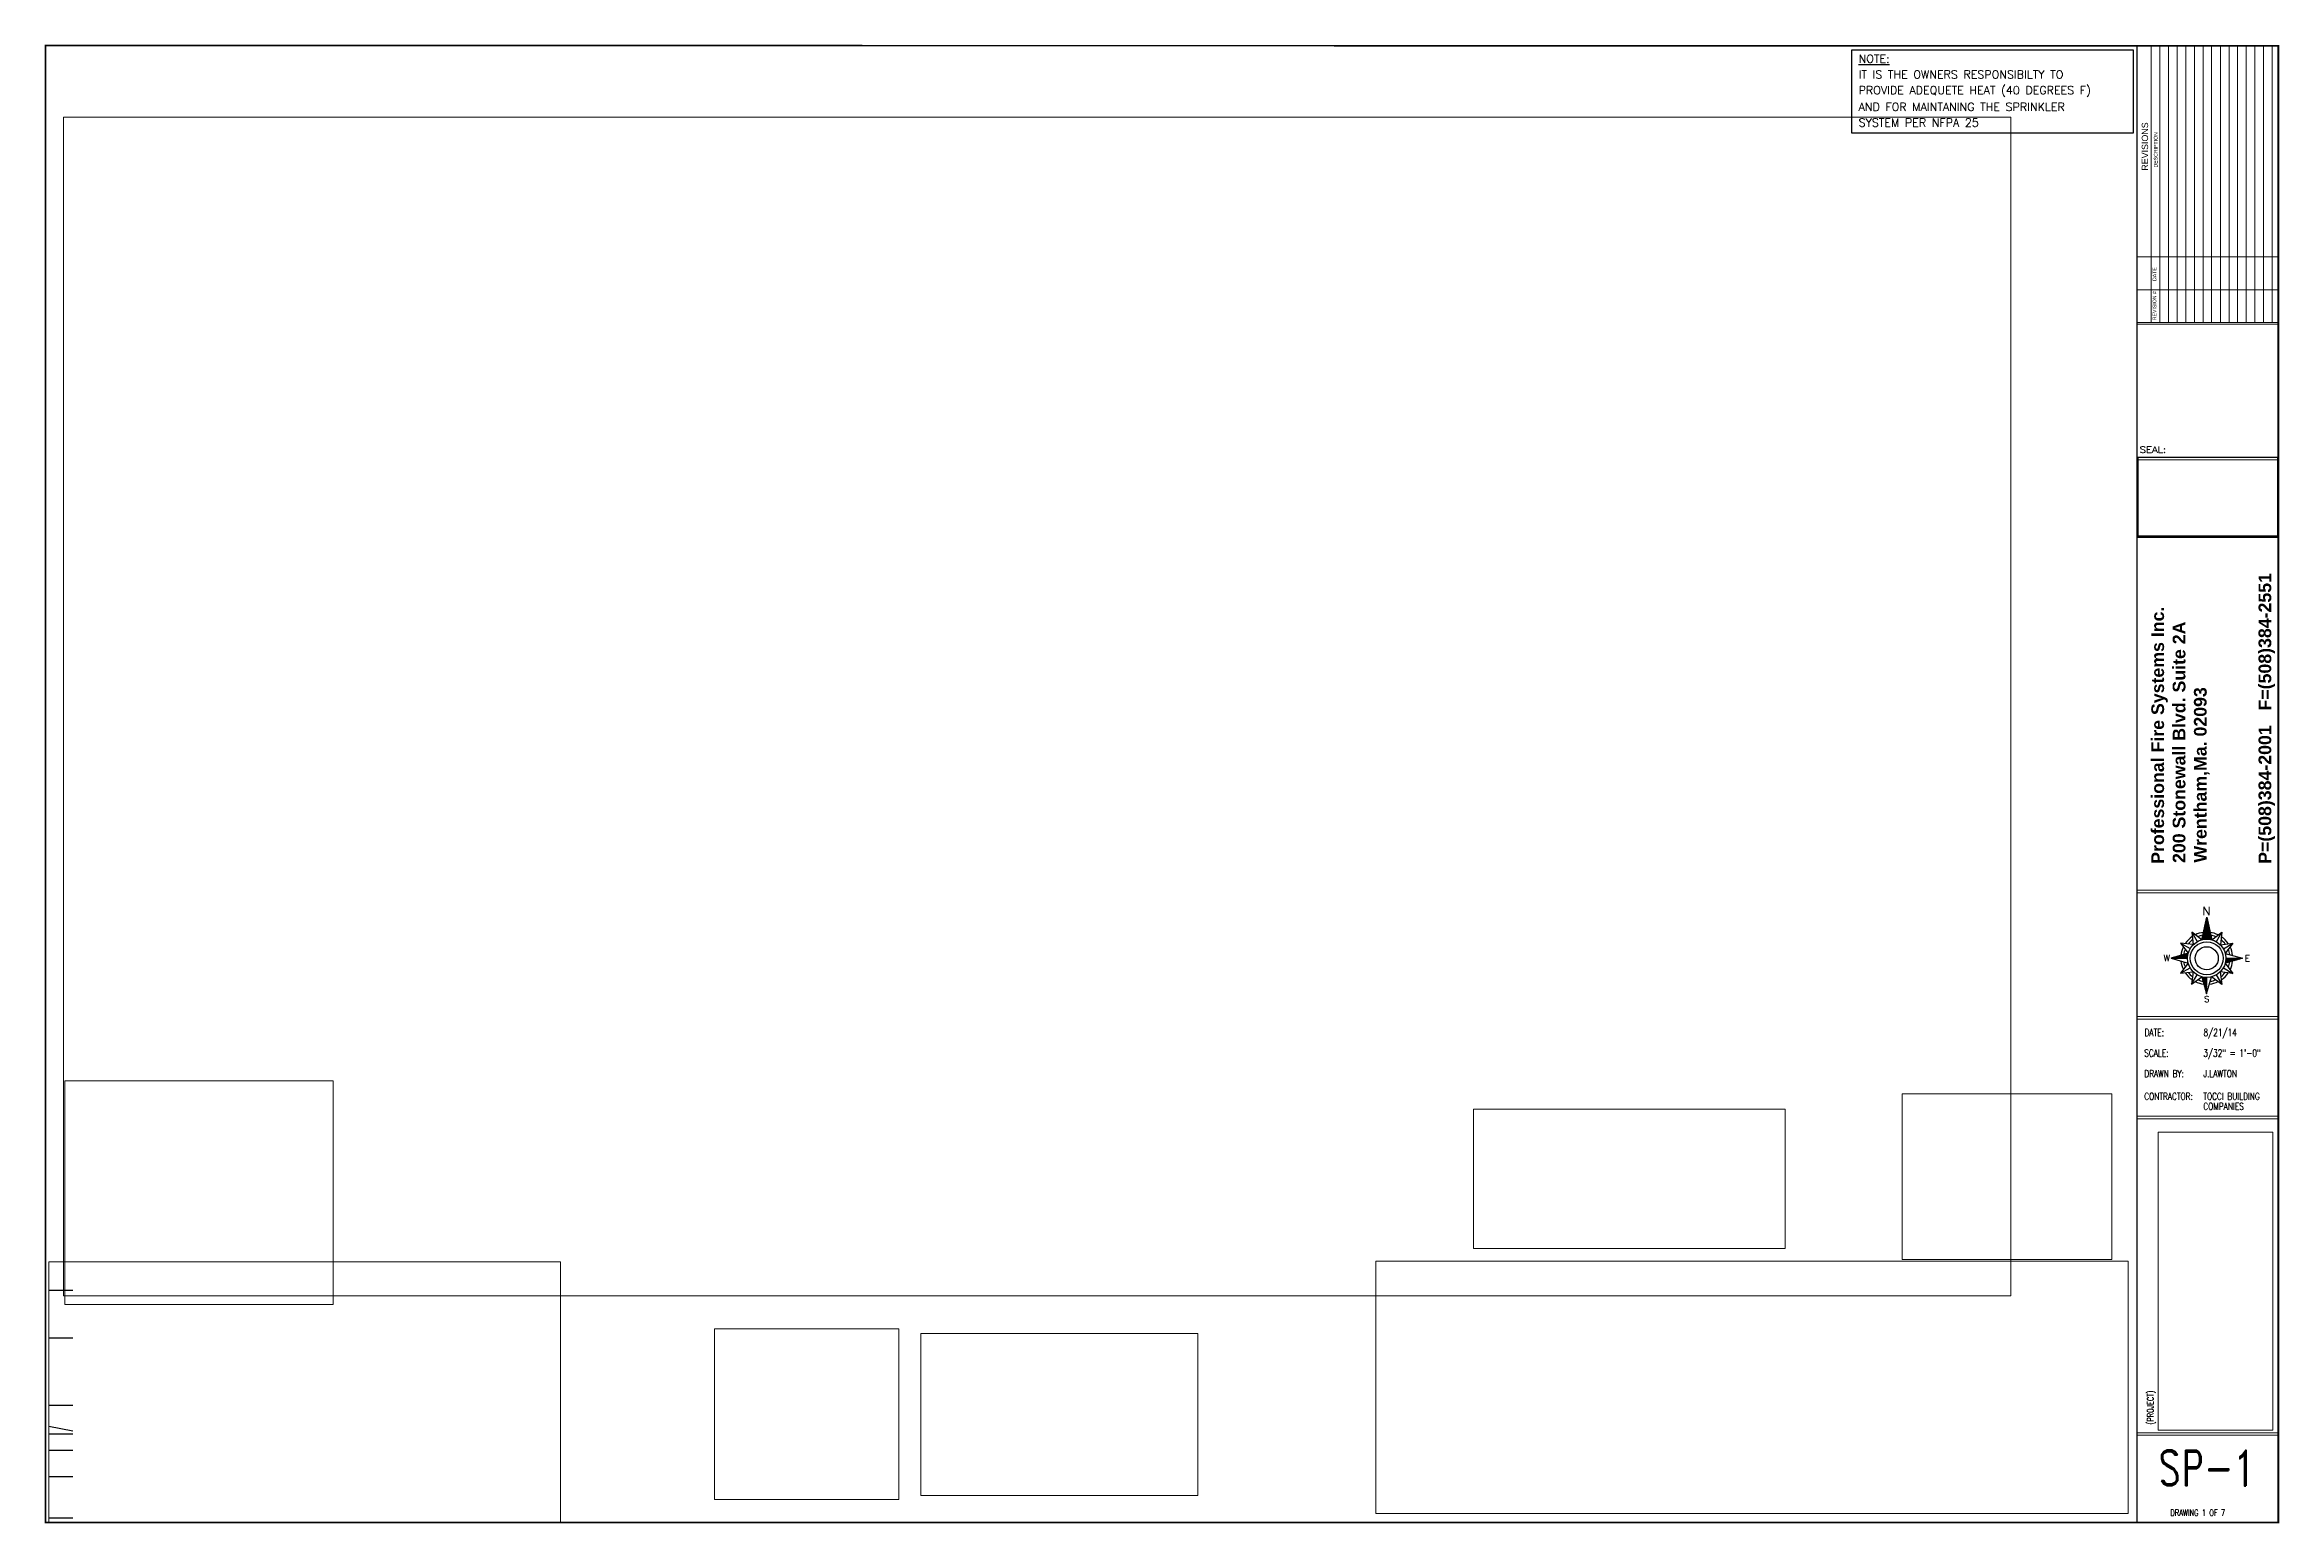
# Paper-space layout 'SP-1' of a CAD drawing. Header units: inches. Extents: x 0 to 34.8, y 0 to 23.
# The model-space entities are those that its viewports show. They can reach past a viewport. Long polylines and large blocks are cut down to what shows.
import ezdxf
from ezdxf.enums import TextEntityAlignment as Align

# ---------------------------------------------------------------- set-up
doc = ezdxf.new("R2010")
doc.units = ezdxf.units.IN
doc.header["$LTSCALE"] = 0.3
doc.header["$MEASUREMENT"] = 0
doc.linetypes.add('CENTER2', pattern=[1.125, 0.75, -0.125, 0.125, -0.125])
doc.linetypes.add('DASHDOT2', pattern=[0.5, 0.25, -0.125, 0, -0.125])
for name, color, linetype in [('A-Grid(SmallScale)', 11, 'CENTER2'), ('AS_BORDER', 7, 'Continuous'), ('AS_Text Line', 7, 'Continuous'), ('AS_TITLE', 7, 'Continuous'), ('details', 7, 'Continuous'), ('PIPEHGT', 7, 'Continuous'), ('spk-details', 7, 'Continuous'), ('T1', 2, 'Continuous'), ('T2', 1, 'Continuous'), ('T3', 4, 'Continuous')]:
    doc.layers.add(name, color=color, linetype=linetype)
doc.layers.add('Zoning Envelope', color=7, linetype='DASHDOT2', true_color=0xaa0061)
doc.layers.add('ZVIEW', color=1, linetype='Continuous', plot=False)
doc.styles.add('AAI', font='romans.shx', dxfattribs={"width": 1.15})
doc.styles.add('Arial_400', font='arial.ttf')
doc.styles.add('Arial_700', font='arialbd.ttf')
doc.styles.add('COMPLEX', font='COMPLEX')
doc.styles.add('INDEX2', font='ROMAND')
doc.styles.add('PDA1', font='ROMAND', dxfattribs={"width": 0.755})
picture_1 = doc.add_image_def('image1.jpg', size_in_pixel=(997, 573))

# ---------------------------------------------------------------- blocks, each defined once
blk = doc.blocks.new('XZX')
at = {"layer": 'T1', "color": 7}
for p, q in [((135.7, 184.5), (138.2, 164)), ((152.2, 172.1), (135.7, 184.5)), ((152.2, 172.1), (160.4, 208.9)), ((160.4, 208.9), (168.4, 172.1)), ((168.4, 172.1), (185, 184.4)), ((185, 184.4), (182.5, 163.9)), ((130, 150), (102.1, 141.9)), ((117.7, 166.5), (130, 150)), ((138.2, 164), (117.7, 166.5)), ((182.5, 163.9), (203, 166.3)), ((203, 166.3), (190.5, 149.8)), ((190.5, 149.8), (218.5, 141.7)), ((102.1, 141.9), (130, 133.8)), ((130, 133.8), (117.6, 117.3)), ((117.6, 117.3), (138.1, 119.7)), ((138.1, 119.7), (135.5, 99.2)), ((135.5, 99.2), (152.1, 111.5)), ((152.1, 111.5), (160.1, 83.6)), ((160.1, 83.6), (168.3, 111.5)), ((184.8, 99.1), (168.3, 111.5)), ((202.9, 117.1), (182.4, 119.6)), ((182.4, 119.6), (184.8, 99.1)), ((218.5, 141.7), (190.5, 133.6)), ((190.5, 133.6), (202.9, 117.1))]:
    blk.add_line(p, q, dxfattribs=at)
blk.add_circle((160.3, 141.8), 31.3, dxfattribs=at)
at = {"layer": 'T2', "color": 7}
for p, q in [((135.7, 184.5), (144.7, 169)), ((176, 168.9), (185, 184.4)), ((117.7, 166.5), (133.2, 157.5)), ((187.4, 157.4), (203, 166.3)), ((102.1, 141.9), (128.9, 141.9)), ((117.6, 117.3), (133.1, 126.2)), ((135.5, 99.2), (144.5, 114.7)), ((160.1, 83.6), (160.2, 110.5)), ((175.9, 114.6), (184.8, 99.1)), ((187.4, 126.1), (202.9, 117.1)), ((191.6, 141.7), (218.5, 141.7))]:
    blk.add_line(p, q, dxfattribs=at)
for radius, start, end in [(42.5, 97.2972, 115.9487), (42.5, 63.8038, 82.4553), (42.5, 153.8038, 173.635), (38.1, 157.3058, 170.8223), (42.5, 123.8038, 145.9487), (38.1, 127.3058, 142.4467), (38.1, 99.7467, 112.4467), (38.1, 67.3058, 80.0058), (38.1, 37.3058, 52.4467), (42.5, 33.8038, 55.9487), (38.1, 8.9303, 22.4467), (42.5, 6.1175, 25.9487), (42.5, 186.1175, 205.9487), (38.1, 188.9303, 202.4467), (42.5, 214.2378, 236.3827), (38.1, 217.3058, 232.4467), (38.1, 307.3058, 322.4467), (42.5, 303.8038, 325.9487), (38.1, 337.3058, 350.8223), (42.5, 333.8038, 353.635), (42.5, 243.8038, 263.635), (38.1, 247.3058, 260.8223), (42.5, 276.1175, 295.9487), (38.1, 278.9303, 292.4467)]:
    blk.add_arc((160.3, 141.8), radius, start, end, dxfattribs=at)
at = {"layer": 'T3', "color": 7}
for p, q in [((152.3, 172.1), (165.5, 185.3)), ((152.4, 172.9), (165.4, 185.9)), ((152.6, 173.7), (165.3, 186.4)), ((152.8, 174.6), (165.2, 187)), ((153, 175.4), (165.1, 187.5)), ((153.2, 176.3), (164.9, 188.1)), ((153.2, 172.3), (165.7, 184.8)), ((153.3, 177.2), (164.8, 188.6)), ((153.5, 178), (164.7, 189.2)), ((153.7, 178.9), (164.6, 189.7)), ((153.9, 179.8), (164.5, 190.3)), ((154.1, 180.6), (164.3, 190.8)), ((154.1, 172.5), (165.8, 184.2)), ((154.3, 181.5), (164.2, 191.4)), ((154.5, 182.3), (164.1, 191.9)), ((154.7, 183.2), (164, 192.5)), ((154.9, 184.1), (163.9, 193)), ((154.9, 172.7), (165.9, 183.7)), ((155.1, 184.9), (163.7, 193.6)), ((155.3, 185.8), (163.6, 194.2)), ((155.5, 186.6), (163.5, 194.7)), ((155.6, 187.5), (163.4, 195.3)), ((155.7, 172.8), (166, 183.1)), ((155.8, 188.4), (163.3, 195.8)), ((156, 189.2), (163.1, 196.4)), ((156.2, 190.1), (163, 196.9)), ((156.4, 191), (162.9, 197.5)), ((156.5, 172.9), (166.1, 182.6)), ((156.6, 191.8), (162.8, 198)), ((156.8, 192.7), (162.7, 198.6)), ((157, 193.5), (162.6, 199.1)), ((157.2, 194.4), (162.4, 199.7)), ((157.4, 195.3), (162.3, 200.2)), ((157.6, 196.1), (162.2, 200.8)), ((157.8, 197), (162.1, 201.3)), ((157.9, 197.8), (162, 201.9)), ((158.1, 198.7), (161.8, 202.4)), ((158.3, 199.6), (161.7, 203)), ((158.5, 200.4), (161.6, 203.5)), ((158.7, 201.3), (161.5, 204.1)), ((158.9, 202.2), (161.4, 204.6)), ((159.1, 203), (161.2, 205.2)), ((159.3, 203.9), (161.1, 205.7)), ((159.5, 204.7), (161, 206.3)), ((159.7, 205.6), (160.9, 206.8)), ((159.9, 206.5), (160.8, 207.4)), ((160, 207.3), (160.6, 207.9)), ((160.2, 208.2), (160.5, 208.5)), ((112.1, 141.9), (116.1, 146)), ((112.7, 141.9), (117.1, 146.2)), ((113.4, 141.9), (118, 146.5)), ((114.1, 141.9), (118.9, 146.8)), ((114.7, 141.9), (119.9, 147.1)), ((115.4, 141.9), (120.8, 147.3)), ((116.1, 141.9), (121.8, 147.6)), ((116.7, 141.9), (122.7, 147.9)), ((117.4, 141.9), (123.7, 148.1)), ((118.1, 141.9), (124.6, 148.4)), ((118.7, 141.9), (125.5, 148.7)), ((119.4, 141.9), (126.5, 149)), ((120.1, 141.9), (127.4, 149.2)), ((120.7, 141.9), (128.4, 149.5)), ((121.4, 141.9), (129.3, 149.8)), ((122.1, 141.9), (130, 149.7)), ((122.8, 141.9), (129.7, 148.9)), ((123.4, 141.9), (129.5, 148)), ((124.1, 141.9), (129.4, 147.2)), ((124.8, 141.9), (129.3, 146.4)), ((157.2, 173), (166.3, 182)), ((157.9, 173.1), (166.4, 181.5)), ((158.7, 173.1), (166.5, 180.9)), ((159.4, 173.1), (166.6, 180.4)), ((160, 173.1), (166.7, 179.8)), ((160.7, 173.1), (166.9, 179.3)), ((161.4, 173.1), (167, 178.7)), ((162, 173.1), (167.1, 178.2)), ((162.6, 173), (167.2, 177.6)), ((163.3, 173), (167.3, 177.1)), ((163.9, 172.9), (167.5, 176.5)), ((164.5, 172.9), (167.6, 176)), ((165, 172.8), (167.7, 175.4)), ((165.6, 172.7), (167.8, 174.9)), ((166.2, 172.6), (167.9, 174.3)), ((166.7, 172.5), (168.1, 173.8)), ((167.3, 172.3), (168.2, 173.2)), ((167.8, 172.2), (168.3, 172.7)), ((168.4, 172.1), (168.4, 172.1)), ((102.7, 141.9), (102.9, 142.2)), ((103.4, 141.9), (103.9, 142.4)), ((104, 141.9), (104.8, 142.7)), ((104.7, 141.9), (105.8, 143)), ((105.4, 141.9), (106.7, 143.3)), ((106, 141.9), (107.6, 143.5)), ((106.7, 141.9), (108.6, 143.8)), ((107.4, 141.9), (109.5, 144.1)), ((108, 141.9), (110.5, 144.3)), ((108.7, 141.9), (111.4, 144.6)), ((109.4, 141.9), (112.4, 144.9)), ((110, 141.9), (113.3, 145.2)), ((110.7, 141.9), (114.2, 145.4)), ((111.4, 141.9), (115.2, 145.7)), ((125.4, 141.9), (129.2, 145.6)), ((126.1, 141.9), (129.1, 144.8)), ((126.8, 141.9), (129, 144.1)), ((127.4, 141.9), (129, 143.4)), ((128.1, 141.9), (128.9, 142.7)), ((128.8, 141.9), (128.9, 142)), ((152.2, 111), (152.6, 111.4)), ((152.4, 110.5), (153.2, 111.3)), ((152.5, 110), (153.7, 111.2)), ((152.7, 109.5), (154.3, 111)), ((152.8, 109), (154.8, 110.9)), ((153, 108.4), (155.4, 110.8)), ((153.1, 107.9), (156, 110.8)), ((153.3, 107.4), (156.6, 110.7)), ((153.4, 106.9), (157.2, 110.6)), ((153.6, 106.3), (157.8, 110.6)), ((153.7, 105.8), (158.4, 110.5)), ((153.9, 105.3), (159.1, 110.5)), ((154, 104.8), (159.7, 110.5)), ((154.2, 104.3), (160.2, 110.3)), ((154.3, 103.7), (160.2, 109.6)), ((190.6, 134), (198.3, 141.7)), ((190.8, 134.9), (197.7, 141.7)), ((191, 135.7), (197, 141.7)), ((191.1, 133.8), (199, 141.7)), ((191.2, 136.5), (196.3, 141.7)), ((191.3, 137.3), (195.7, 141.7)), ((191.4, 138.1), (195, 141.7)), ((191.5, 138.9), (194.3, 141.7)), ((191.5, 139.6), (193.7, 141.7)), ((191.6, 140.3), (193, 141.7)), ((191.6, 141), (192.3, 141.7)), ((191.6, 141.7), (191.7, 141.7)), ((192, 134.1), (199.7, 141.7)), ((193, 134.3), (200.3, 141.7)), ((193.9, 134.6), (201, 141.7)), ((194.8, 134.9), (201.7, 141.7)), ((195.8, 135.1), (202.4, 141.7)), ((196.7, 135.4), (203, 141.7)), ((197.7, 135.7), (203.7, 141.7)), ((198.6, 136), (204.4, 141.7)), ((199.6, 136.2), (205, 141.7)), ((200.5, 136.5), (205.7, 141.7)), ((201.4, 136.8), (206.4, 141.7)), ((202.4, 137), (207, 141.7)), ((203.3, 137.3), (207.7, 141.7)), ((204.3, 137.6), (208.4, 141.7)), ((205.2, 137.9), (209, 141.7)), ((206.1, 138.1), (209.7, 141.7)), ((207.1, 138.4), (210.4, 141.7)), ((208, 138.7), (211, 141.7)), ((209, 138.9), (211.7, 141.7)), ((209.9, 139.2), (212.4, 141.7)), ((210.9, 139.5), (213.1, 141.7)), ((211.8, 139.8), (213.7, 141.7)), ((212.7, 140), (214.4, 141.7)), ((213.7, 140.3), (215.1, 141.7)), ((214.6, 140.6), (215.7, 141.7)), ((215.6, 140.8), (216.4, 141.7)), ((216.5, 141.1), (217.1, 141.7)), ((217.4, 141.4), (217.7, 141.7)), ((218.4, 141.7), (218.4, 141.7)), ((154.5, 103.2), (160.2, 108.9)), ((154.6, 102.7), (160.2, 108.3)), ((154.8, 102.2), (160.2, 107.6)), ((154.9, 101.7), (160.2, 106.9)), ((155.1, 101.1), (160.2, 106.2)), ((155.2, 100.6), (160.2, 105.6)), ((155.4, 100.1), (160.2, 104.9)), ((155.5, 99.6), (160.2, 104.2)), ((155.7, 99.1), (160.2, 103.6)), ((155.8, 98.5), (160.2, 102.9)), ((156, 98), (160.2, 102.2)), ((156.1, 97.5), (160.2, 101.5)), ((156.3, 97), (160.2, 100.9)), ((156.4, 96.5), (160.2, 100.2)), ((156.6, 95.9), (160.2, 99.5)), ((156.7, 95.4), (160.2, 98.9)), ((156.9, 94.9), (160.2, 98.2)), ((157, 94.4), (160.2, 97.5)), ((157.2, 93.9), (160.2, 96.8)), ((157.3, 93.3), (160.2, 96.2)), ((157.5, 92.8), (160.2, 95.5)), ((157.6, 92.3), (160.2, 94.8)), ((157.8, 91.8), (160.2, 94.2)), ((157.9, 91.3), (160.2, 93.5)), ((158.1, 90.7), (160.2, 92.8)), ((158.2, 90.2), (160.2, 92.1)), ((158.4, 89.7), (160.2, 91.5)), ((158.5, 89.2), (160.2, 90.8)), ((158.7, 88.7), (160.2, 90.1)), ((158.8, 88.1), (160.1, 89.5)), ((159, 87.6), (160.1, 88.8)), ((159.1, 87.1), (160.1, 88.1)), ((159.3, 86.6), (160.1, 87.4)), ((159.4, 86.1), (160.1, 86.8)), ((159.6, 85.5), (160.1, 86.1)), ((159.7, 85), (160.1, 85.4)), ((159.9, 84.5), (160.1, 84.7)), ((160, 84), (160.1, 84.1))]:
    blk.add_line(p, q, dxfattribs=at)
for radius in [26.9, 18.8]:
    blk.add_circle((160.3, 141.8), radius, dxfattribs=at)
at = {"layer": 'T2', "color": 7, "style": 'COMPLEX'}
for s, height, p in [('N', 14, (159.9, 218.9)), ('W', 10, (95.3, 142.1)), ('E', 10, (226.7, 141.7)), ('S', 10, (160.4, 75))]:
    blk.add_text(s, height=height, dxfattribs=at).set_placement(p, align=Align.MIDDLE_CENTER)
blk = doc.blocks.new('HHHHHHHGGGGGGGG')
at = {"layer": 'details'}
blk.add_lwpolyline([(32.411, 26.993), (36.808, 26.993), (36.808, 28.277), (32.411, 28.277)], close=True, dxfattribs=at)
at = {"layer": 'details', "style": 'INDEX2'}
for s, height, p in [('%%uNOTE:', 0.1266, (32.524, 28.082)), ('IT IS THE OWNERS RESPONSIBILTY TO ', 0.12656, (32.524, 27.837)), ('PROVIDE ADEQUETE HEAT (40 DEGREES F)', 0.12656, (32.524, 27.592)), ('AND FOR MAINTANING THE SPRINKLER ', 0.12656, (32.524, 27.332)), ('SYSTEM PER NFPA 25', 0.12656, (32.524, 27.087))]:
    blk.add_text(s, height=height, dxfattribs=at).set_placement(p)

msp = doc.modelspace()

# ---------------------------------------------------------------- linework, layer by layer
at = {"layer": 'A-Grid(SmallScale)'}
for p, q in [((-3580, 1488.3), (228, 778.5)), ((-3580, 1119), (228, 1119)), ((-3580, 1059), (228, 1059)), ((228, 963), (-3580, 963)), ((228, 829), (-3580, 829)), ((-3565.1, 772), (228, 772)), ((-3565.1, 740), (228, 740)), ((-3580, 687), (228, 687)), ((-3580, 605), (228, 605))]:
    msp.add_line(p, q, dxfattribs=at)
at = {"layer": 'Zoning Envelope'}
msp.add_lwpolyline([(228, 829), (-2840, 829, 0.000426), (-2973.4, 828.9, 0.001551), (-3580, 826.1, 0.001255)], format="xyb", dxfattribs=at)

psp = doc.layouts.new('SP-1')

# ---------------------------------------------------------------- linework, layer by layer
at = {"layer": 'AS_BORDER', "color": 7, "linetype": 'Continuous', "lineweight": 0}
for p, q in [((32.798, 18.698), (32.798, 23.008)), ((32.933, 18.698), (32.933, 23.008)), ((33.068, 18.698), (33.068, 23.008)), ((33.202, 18.698), (33.202, 23.008)), ((33.337, 18.698), (33.337, 23.008)), ((33.471, 18.698), (33.471, 23.008)), ((33.606, 18.698), (33.606, 23.008)), ((33.74, 18.698), (33.74, 23.008)), ((33.875, 18.698), (33.875, 23.008)), ((34.01, 18.698), (34.01, 23.007)), ((34.144, 18.698), (34.144, 23.007)), ((34.279, 18.698), (34.279, 23.007)), ((34.413, 18.698), (34.413, 23.007)), ((34.548, 18.698), (34.548, 23.007)), ((34.682, 18.698), (34.682, 23.007)), ((32.577, 19.72), (34.781, 19.72)), ((32.577, 19.207), (34.781, 19.207)), ((32.577, 18.698), (34.791, 18.698)), ((32.577, 18.698), (34.569, 18.698)), ((32.577, 18.672), (34.791, 18.672)), ((32.577, 16.6), (34.781, 16.6)), ((32.577, 16.559), (34.781, 16.559)), ((32.577, 15.374), (34.791, 15.374)), ((32.577, 15.349), (34.791, 15.349)), ((32.577, 9.851), (34.781, 9.851)), ((32.577, 9.809), (34.781, 9.809)), ((32.577, 7.883), (34.781, 7.883)), ((32.577, 7.842), (34.781, 7.842)), ((32.577, 6.332), (34.781, 6.332)), ((32.577, 6.291), (34.781, 6.291)), ((32.577, 1.4), (34.781, 1.4)), ((32.577, 1.359), (34.781, 1.359))]:
    psp.add_line(p, q, dxfattribs=at)
at = {"layer": 'AS_BORDER', "color": 7, "linetype": 'Continuous', "lineweight": 158}
psp.add_line((34.781, 0), (34.781, 23.013), dxfattribs=at)
at = {"layer": 'spk-details', "linetype": 'Continuous', "lineweight": 0, "const_width": 0.0247, "flags": 128}
for points in [[(34.781, 23.007), (0, 23.013), (0, 0), (34.781, 0), (34.781, 23.007)], [(32.577, 23.008), (32.577, 0)]]:
    psp.add_lwpolyline(points, dxfattribs=at)

# ---------------------------------------------------------------- block references
psp.add_blockref('HHHHHHHGGGGGGGG', (-4.283, -5.339))
at = {"layer": 'details', "xscale": 0.00954121438585176, "yscale": 0.00954121438585176, "zscale": 0.00954121438585176}
psp.add_blockref('XZX', (32.134, 7.439), dxfattribs=at)

# ---------------------------------------------------------------- texts
at = {"layer": 'AS_Text Line', "color": 7, "linetype": 'Continuous', "lineweight": 15, "insert": (32.903, 1.127), "char_height": 0.5562, "width": 13.19174, "attachment_point": 1, "style": 'PDA1'}
psp.add_mtext('SP-1', dxfattribs=at)
at = {"layer": 'AS_TITLE', "linetype": 'Continuous', "lineweight": 0, "style": 'Arial_400'}
for s, height, p in [('REVISIONS', 0.0989, (32.75, 21.063)), ('DESCRIPTION', 0.05768, (32.897, 21.112)), ('DATE', 0.0577, (32.878, 19.343)), ('REVISION #', 0.0577, (32.878, 18.733))]:
    psp.add_text(s, height=height, rotation=90, dxfattribs=at).set_placement(p)
at = {"layer": 'PIPEHGT'}
for s, style, width, p in [('SEAL:', 'AAI', 1.15, (32.618, 16.666)), ('DRAWING 1 OF 7', 'PDA1', 0.755, (33.098, 0.102))]:
    psp.add_text(s, height=0.1, dxfattribs=dict(at, style=style, width=width)).set_placement(p)
at = {"layer": 'PIPEHGT', "color": 7, "style": 'Arial_700'}
for s, p in [('P=(508)384-2001   F=(508)384-2551', (34.668, 10.263)), ('Professional Fire Systems Inc.', (32.998, 10.263)), ('200 Stonewall Blvd. Suite 2A', (33.331, 10.276)), ('Wrentham,Ma. 02093', (33.662, 10.282))]:
    psp.add_text(s, height=0.19777, rotation=90, dxfattribs=at).set_placement(p)
at = {"layer": 'PIPEHGT', "color": 7, "style": 'PDA1', "width": 0.755}
for s, height, p in [('DATE:', 0.1114, (32.694, 7.579)), ('8/21/14', 0.1114, (33.613, 7.579)), ('SCALE:', 0.1114, (32.69, 7.258)), ('3/32" = 1\'-0"', 0.11138, (33.61, 7.258)), ('DRAWN BY:', 0.1114, (32.691, 6.938)), ('J.LAWTON', 0.1114, (33.611, 6.938)), ('CONTRACTOR:', 0.11138, (32.69, 6.586)), ('TOCCI BUILDING', 0.11138, (33.61, 6.586)), ('COMPANIES ', 0.1114, (33.61, 6.43))]:
    psp.add_text(s, height=height, dxfattribs=at).set_placement(p)
at = {"layer": 'PIPEHGT', "style": 'PDA1', "width": 0.755}
psp.add_text('(PROJECT)', height=0.1, rotation=90, dxfattribs=at).set_placement((32.835, 1.526))

# ---------------------------------------------------------------- pictures from other files: only their frames are drawn
at = {"layer": 'PIPEHGT'}
image = psp.add_image(picture_1, insert=(32.596, 15.353), size_in_units=(2.169, 1.246), dxfattribs=at)
image.dxf.flags = 7

# ---------------------------------------------------------------- viewports
at = {"layer": 'ZVIEW'}
psp.add_viewport(center=(15.445, 12.714), size=(30.334, 18.36813), view_center_point=(1862.447, 4349.508), view_height=2351.12067, dxfattribs=at)
for center, size, view_center_point, view_height, status in [((2.392, 5.138), (4.18, 3.48391), (1098.067, 1529.955), 445.93985, 6), ((30.551, 5.39), (3.263, 2.58142), (2578.175, 1524.276), 330.42223, 9), ((24.67, 5.354), (4.854, 2.17164), (2568.001, 1934.858), 277.96937, 8), ((33.799, 3.762), (1.785, 4.6448), (3489.469, 1839.611), 594.5407, 3), ((4.035, 2.029), (7.97, 4.0662), (689.843, 855.086), 520.47413, 5), ((26.582, 2.106), (11.72, 3.93579), (4616.945, 2470.158), 503.78172, 4), ((11.856, 1.689), (2.869, 2.65886), (1880.5, 1831.494), 340.33366, 10), ((15.791, 1.681), (4.311, 2.52372), (1866.037, 1499.809), 323.03572, 7)]:
    psp.add_viewport(center=center, size=size, view_center_point=view_center_point, view_height=view_height, status=status, dxfattribs=at)

doc.saveas('drawing.dxf')
